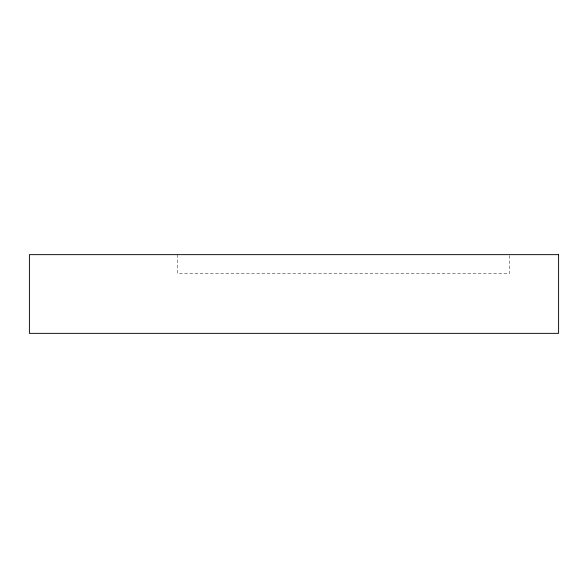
<?xml version="1.0" encoding="UTF-8"?>
<svg xmlns="http://www.w3.org/2000/svg" width="588" height="588" viewBox="0 0 588 588"><rect width="100%" height="100%" fill="white"/><g stroke="black" fill="none" stroke-linecap="round" stroke-linejoin="round"><path stroke-width="0.44" stroke-dasharray="2.94 2.21" d="M509.73 255.537L509.73 273.28L177.429 273.28L177.429 254.648"/><path stroke-width="0.88" d="M558.6 254.648L29.4 254.648L29.4 333.352L558.6 333.352L558.6 254.648"/></g></svg>
